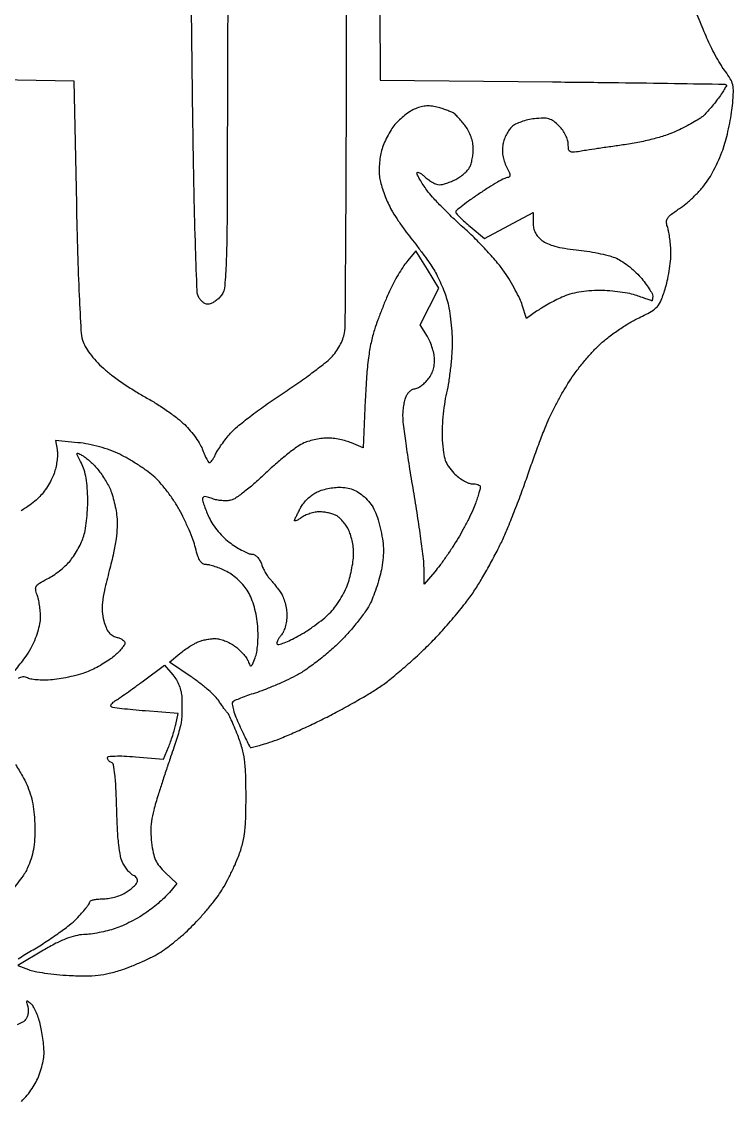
# Model space of a CAD drawing. Extents: x 4.4 to 43.5, y 2.7 to 80.
# Drawn here: x 26.36 to 43.48, y 5.54 to 31.5 of the extents above; entities that cross this region are included whole.
import ezdxf

# ---------------------------------------------------------------- set-up
doc = ezdxf.new("R2010")
doc.units = 0
doc.header["$MEASUREMENT"] = 0

msp = doc.modelspace()

# ---------------------------------------------------------------- linework, layer by layer
for points in [[(34.960326, 35.413119), (34.9821, 30.089195), (39.1275, 30.051598, -0.000682), (40.719304, 30.034988, -0.001124), (42.064867, 30.016085, -0.000076), (43.274231, 29.996193, -0.184605), (43.305847, 29.983502, -0.341434), (43.309887, 29.959384, -0.011043), (43.258321, 29.868095, -0.017014), (43.187809, 29.758156, -0.010466), (43.09779, 29.633453, -0.0091), (42.995957, 29.503423, -0.009054), (42.889292, 29.376962, -0.008938), (42.792145, 29.269855, -0.034691), (42.726442, 29.209027, -0.036137), (42.648429, 29.155047, -0.006835), (42.49807, 29.06908, -0.00727), (42.319262, 28.973435, -0.006612), (42.132039, 28.879879, -0.030264), (41.885964, 28.778821, -0.017038), (41.576911, 28.684878, -0.015789), (41.228936, 28.603604, -0.014084), (40.863039, 28.540905, 0.000795), (40.534705, 28.493587, 0.00085), (40.213784, 28.446258, 0.000805), (39.938045, 28.40466, 0.003992), (39.78315, 28.37977, -0.018646), (39.620737, 28.358532, -0.164892), (39.551401, 28.375067, -0.220101), (39.517153, 28.427734, -0.035832), (39.5082, 28.552512, 0.076392), (39.492751, 28.653041, 0.039402), (39.444991, 28.771329, 0.037628), (39.37467, 28.889249, 0.043139), (39.290268, 28.989623, 0.035982), (39.158079, 29.104042, 0.089038), (39.043891, 29.161176, 0.077328), (38.907245, 29.179315, 0.02247), (38.694635, 29.164983, 0.029932), (38.537992, 29.137757, 0.026791), (38.379676, 29.091288, 0.027756), (38.241979, 29.033951, 0.071496), (38.152822, 28.97389, 0.059696), (38.086191, 28.897303, 0.031306), (38.021806, 28.78845, 0.030635), (37.968993, 28.667035, 0.040923), (37.937267, 28.551163, 0.044217), (37.924203, 28.416998, 0.041404), (37.934401, 28.279572, 0.040683), (37.967463, 28.143377, 0.039465), (38.022385, 28.012877, -0.014114), (38.085964, 27.88093, -0.079205), (38.106247, 27.805513, -0.229849), (38.09186, 27.765756, -0.195364), (38.050119, 27.7488, 0.120737), (37.982402, 27.732206, 0.008099), (37.805781, 27.636446, 0.011279), (37.59747, 27.512829, 0.008191), (37.371147, 27.366318, 0.007088), (37.152737, 27.215265, 0.010967), (36.968929, 27.078075, 0.005495), (36.819178, 26.958433, 0.231622), (36.802525, 26.922168, 0.18215), (36.817145, 26.886097, 0.009463), (36.905332, 26.794117, 0.013983), (37.017568, 26.687537, 0.009617), (37.150366, 26.572847), (37.496683, 26.285193), (38.079441, 26.599955), (38.6622, 26.914716), (38.6622, 26.661098, 0.054698), (38.67555, 26.539434, 0.062227), (38.714946, 26.429071, 0.060769), (38.781255, 26.329727, 0.048622), (38.874266, 26.24067, 0.066339), (39.004701, 26.163537, 0.033085), (39.186193, 26.100274, 0.027109), (39.416594, 26.049948, 0.015484), (39.699116, 26.013046, -0.013364), (39.957132, 25.980457, -0.011591), (40.225654, 25.932828, -0.011738), (40.466837, 25.878336, -0.03318), (40.631082, 25.825358, -0.046412), (40.774423, 25.752346, -0.022637), (40.942916, 25.634799, -0.022234), (41.108448, 25.495695, -0.029891), (41.244432, 25.354813, -0.014804), (41.357075, 25.215044, -0.01879), (41.452188, 25.079293, -0.017044), (41.522481, 24.961895, -0.127031), (41.5386, 24.899472, -0.017836), (41.537076, 24.856753, -0.029496), (41.532387, 24.820978, -0.030028), (41.525703, 24.794728, -0.342968), (41.51745, 24.789074, -0.066787), (41.501842, 24.792133, -0.000794), (41.403108, 24.825785, -0.002378), (41.289125, 24.865444, -0.00155), (41.1579, 24.91226, 0.036604), (40.989751, 24.959271, 0.015251), (40.757372, 24.998906, 0.014993), (40.504934, 25.026393, 0.018777), (40.2696, 25.036029, 0.019543), (40.005147, 25.026582, 0.025645), (39.765453, 24.996203, 0.027967), (39.548888, 24.944749, 0.034222), (39.354005, 24.871927, 0.011791), (39.19638, 24.795863, 0.00863), (39.024997, 24.704351, 0.008729), (38.865594, 24.611988, 0.019042), (38.747507, 24.534503), (38.506704, 24.363036), (38.402716, 24.681168, 0.032123), (38.340905, 24.835858, 0.011917), (38.23506, 25.045161, 0.011752), (38.108416, 25.268656, 0.0139), (37.977995, 25.473553, 0.026499), (37.809589, 25.696176, 0.010933), (37.559567, 25.979823, 0.010782), (37.277583, 26.27302, 0.013634), (37.00395, 26.531053, -0.008683), (36.73622, 26.778557, -0.008201), (36.472013, 27.039892, -0.008187), (36.24569, 27.278928, -0.028157), (36.110519, 27.444243, -0.01154), (36.018562, 27.576931, -0.015022), (35.940935, 27.70272, -0.012645), (35.88261, 27.810099, -0.118625), (35.8704, 27.86084, -0.415941), (35.887321, 27.877661, -0.114311), (35.927917, 27.868005, -0.051097), (35.990954, 27.828197, -0.022208), (36.066203, 27.763547, 0.033439), (36.151959, 27.693152, 0.031947), (36.24761, 27.633634, 0.033577), (36.338846, 27.592275, 0.089861), (36.408804, 27.5796, 0.058507), (36.481983, 27.588192, 0.019984), (36.585063, 27.617134, 0.019552), (36.69732, 27.658465, 0.021345), (36.802693, 27.707376, 0.032615), (36.903679, 27.768247, 0.026997), (37.002789, 27.845429, 0.027828), (37.086114, 27.926432, 0.063206), (37.136892, 27.997914, 0.053333), (37.170384, 28.080605, 0.022079), (37.198412, 28.198127, 0.021544), (37.217607, 28.327866, 0.025957), (37.224, 28.450929, 0.049204), (37.210881, 28.583924, 0.035196), (37.171408, 28.72822, 0.034854), (37.111392, 28.867423, 0.044572), (37.036567, 28.985241, 0.009061), (36.958388, 29.083307, 0.009724), (36.878484, 29.176157, 0.009336), (36.806918, 29.253175, 0.044622), (36.761617, 29.292447, 0.052656), (36.710141, 29.321907, 0.011523), (36.615674, 29.360911, 0.011876), (36.503756, 29.401101, 0.01115), (36.387687, 29.436842, 0.034265), (36.239822, 29.468036, 0.048641), (36.105638, 29.473703, 0.049174), (35.973997, 29.453367, 0.036076), (35.833837, 29.406349, 0.042887), (35.715088, 29.3443, 0.022428), (35.578432, 29.248368, 0.022136), (35.446167, 29.136695, 0.031471), (35.339925, 29.025457, 0.034937), (35.246269, 28.896913, 0.020641), (35.152123, 28.731926, 0.020591), (35.071345, 28.558587, 0.032981), (35.018626, 28.404158, 0.028287), (34.985794, 28.247412, 0.019565), (34.965755, 28.067284, 0.019784), (34.960129, 27.8921, 0.037794), (34.971797, 27.751863, 0.027913), (35.002362, 27.611479, 0.013377), (35.056351, 27.435038, 0.013217), (35.122688, 27.253377, 0.018381), (35.19224, 27.094792, 0.023823), (35.283625, 26.926599, 0.010328), (35.420213, 26.711618, 0.010193), (35.57513, 26.488567, 0.013338), (35.72616, 26.291583, -0.007026), (35.87839, 26.09814, -0.005637), (36.036916, 25.885847, -0.005702), (36.179052, 25.686216, -0.014431), (36.276454, 25.537049, -0.022825), (36.35777, 25.389593, -0.01181), (36.446425, 25.19866, -0.011717), (36.528463, 24.997738, -0.017416), (36.589922, 24.817949, -0.030086), (36.637897, 24.617048, -0.013198), (36.678223, 24.346308, -0.013007), (36.706026, 24.055914, -0.016991), (36.715484, 23.789301, -0.017581), (36.706055, 23.509406, -0.010465), (36.676157, 23.177226, -0.010468), (36.632435, 22.846988, -0.017771), (36.580317, 22.573189, 0.018841), (36.528158, 22.295951, 0.014725), (36.491839, 21.99177, 0.014959), (36.474109, 21.694011, 0.023291), (36.478483, 21.437007, 0.015758), (36.506745, 21.140729, 0.052905), (36.551561, 20.95131, 0.067694), (36.628377, 20.801284, 0.038915), (36.757294, 20.643868, 0.035841), (36.865319, 20.546185, 0.034525), (36.987494, 20.463585, 0.036524), (37.105338, 20.406303, 0.095145), (37.197528, 20.3886, -0.035976), (37.272468, 20.383201, -0.054442), (37.335721, 20.366873, -0.07125), (37.379068, 20.342987, -0.235431), (37.3932, 20.314636, -0.063797), (37.387382, 20.269228, -0.006751), (37.35902, 20.166083, -0.008253), (37.3214, 20.043756, -0.006538), (37.276843, 19.912786, -0.022498), (37.211541, 19.752098, -0.008357), (37.105898, 19.532109, -0.008261), (36.982526, 19.295674, -0.009879), (36.8583, 19.0773, -0.01009), (36.723717, 18.861272, -0.007859), (36.569077, 18.631828, -0.007957), (36.418159, 18.422509, -0.01907), (36.298056, 18.2736), (36.039997, 17.9775), (36.039669, 18.3582, 0.029521), (36.025979, 18.586535, 0.004007), (35.965309, 19.061966, 0.004604), (35.883635, 19.624649, 0.003869), (35.786989, 20.2194, -0.003236), (35.69026, 20.809941, -0.004033), (35.608378, 21.359829, -0.003285), (35.546448, 21.82208, -0.030641), (35.533319, 22.022712, -0.023902), (35.539249, 22.158307, -0.021001), (35.558113, 22.298766, -0.021537), (35.585959, 22.424135, -0.057505), (35.619577, 22.509162, -0.047573), (35.66117, 22.571759, -0.04891), (35.713498, 22.624731, -0.053795), (35.768174, 22.661046, -0.120274), (35.81633, 22.6728, 0.11648), (35.8705, 22.685593, 0.031282), (35.94747, 22.730317, 0.029923), (36.031012, 22.793661, 0.027016), (36.109453, 22.868603, 0.052382), (36.186433, 22.969965, 0.046007), (36.244612, 23.089518, 0.045052), (36.28094, 23.220317, 0.04552), (36.293084, 23.355053, 0.046655), (36.280624, 23.486745, 0.026137), (36.242386, 23.643111, 0.025873), (36.186783, 23.798406, 0.038003), (36.12094, 23.927535), (35.949113, 24.209369), (36.172899, 24.651331), (36.396685, 25.093292), (36.121612, 25.540341), (35.84654, 25.987391), (35.646789, 25.754926, 0.029916), (35.555322, 25.634617, 0.011643), (35.443026, 25.458234, 0.011477), (35.329972, 25.261103, 0.013969), (35.233628, 25.07135, 0.010882), (35.139462, 24.860551, 0.005875), (35.032251, 24.597191, 0.005848), (34.929285, 24.326237, 0.009164), (34.847771, 24.090669, 0.02785), (34.76558, 23.780605, 0.018245), (34.704133, 23.415974, 0.014683), (34.658913, 22.970206, 0.007441), (34.626858, 22.406974), (34.578391, 21.252848), (34.296513, 21.370624, 0.029472), (34.167616, 21.415763, 0.018576), (34.012694, 21.453803, 0.018641), (33.857017, 21.479942, 0.03228), (33.726149, 21.4884, 0.032656), (33.595047, 21.479828, 0.018677), (33.438605, 21.453307, 0.018598), (33.282591, 21.41472, 0.029237), (33.152382, 21.368936, 0.055913), (33.00336, 21.285915, 0.011936), (32.765896, 21.107681, 0.012338), (32.499342, 20.886601, 0.011468), (32.237293, 20.647317, -0.011274), (31.980766, 20.412893, -0.013891), (31.730816, 20.206566, -0.012311), (31.513626, 20.04564, -0.092048), (31.397523, 19.992465, -0.05314), (31.299859, 19.97873, -0.029217), (31.179066, 19.981735, -0.028793), (31.055504, 19.999255, -0.040647), (30.94868, 20.029935, 0.017243), (30.832623, 20.069227, 0.081853), (30.763306, 20.078192, 0.203463), (30.726301, 20.060944, 0.190262), (30.711658, 20.021701, 0.071865), (30.721098, 19.964071, 0.009802), (30.760225, 19.848121, 0.011109), (30.812653, 19.711847, 0.009174), (30.874385, 19.56897, 0.041775), (30.963392, 19.409729, 0.027143), (31.090628, 19.241472, 0.026675), (31.239148, 19.083657, 0.033883), (31.39282, 18.95562, 0.01795), (31.540587, 18.856464, 0.020462), (31.688894, 18.772687, 0.02011), (31.819345, 18.712374, 0.09853), (31.898617, 18.6966, -0.128503), (31.963486, 18.679648, -0.072218), (32.028462, 18.629698, -0.061368), (32.086247, 18.553469, -0.047692), (32.129734, 18.458833, 0.024629), (32.170202, 18.358874, 0.019535), (32.223288, 18.255136, 0.01994), (32.280234, 18.162656, 0.045754), (32.331822, 18.099283, -0.017914), (32.387651, 18.038, -0.007526), (32.458481, 17.951829, -0.007434), (32.531531, 17.85733, -0.009597), (32.595612, 17.768326, -0.057481), (32.651098, 17.664297, -0.028762), (32.697727, 17.522465, -0.028114), (32.729603, 17.368322, -0.036943), (32.7402, 17.225087, -0.034972), (32.730183, 17.08205, -0.034954), (32.700328, 16.94178, -0.037414), (32.655391, 16.820328, -0.076747), (32.599719, 16.735793, 0.032071), (32.549567, 16.672678, 0.048308), (32.515241, 16.611424, 0.060785), (32.499876, 16.560459, 0.243869), (32.509407, 16.530393, 0.280504), (32.548434, 16.520906, 0.014402), (32.676342, 16.565765, 0.019437), (32.832044, 16.632511, 0.012518), (33.007245, 16.721261, 0.019823), (33.201077, 16.83576, 0.013271), (33.413703, 16.981144, 0.013375), (33.61252, 17.133237, 0.025515), (33.762293, 17.267487, 0.035621), (33.89015, 17.413923, 0.021815), (34.020202, 17.602827, 0.021823), (34.133183, 17.802148, 0.035925), (34.208637, 17.980508, 0.020514), (34.261864, 18.160598, 0.014896), (34.30678, 18.364752, 0.015094), (34.337824, 18.561389, 0.03161), (34.3476, 18.715872, 0.032394), (34.338296, 18.859329, 0.022323), (34.310066, 19.019773, 0.022575), (34.268843, 19.17231, 0.042065), (34.219824, 19.290493, 0.032615), (34.158953, 19.391479, 0.026997), (34.081771, 19.490589, 0.027828), (34.000768, 19.573914, 0.063206), (33.929286, 19.624692, 0.046689), (33.849773, 19.658131, 0.023018), (33.743677, 19.686212, 0.022616), (33.629997, 19.705433, 0.030578), (33.525986, 19.7118, 0.047366), (33.419362, 19.701677, 0.02951), (33.297559, 19.670792, 0.029479), (33.179969, 19.625687, 0.046484), (33.086141, 19.5722, -0.016088), (33.011762, 19.523593, -0.044489), (32.955704, 19.495976, -0.155835), (32.928828, 19.494371, -0.468853), (32.921981, 19.50875, -0.005355), (32.942219, 19.55139, -0.001079), (32.979189, 19.626765, -0.001139), (33.022589, 19.714267, -0.001064), (33.067374, 19.803568, -0.048462), (33.126792, 19.897542, -0.027373), (33.215291, 19.999386, -0.027093), (33.316725, 20.093219, -0.039709), (33.416112, 20.163118, -0.048939), (33.53221, 20.217175, -0.025284), (33.68594, 20.262616, -0.024872), (33.850159, 20.293707, -0.034358), (33.999768, 20.304, -0.035745), (34.178105, 20.291235, -0.056251), (34.326512, 20.252501, -0.055834), (34.463323, 20.181408, -0.034619), (34.606503, 20.070285, -0.045271), (34.735212, 19.932431, -0.046388), (34.835829, 19.774731, -0.039698), (34.917032, 19.580424, -0.021297), (34.987384, 19.330035, -0.018387), (35.039773, 19.064165, -0.029846), (35.062321, 18.835083, -0.031335), (35.056945, 18.613114, -0.023172), (35.024319, 18.369614, -0.020361), (34.979033, 18.167335, -0.012637), (34.91032, 17.933873, -0.012673), (34.830698, 17.706513, -0.022274), (34.751912, 17.523614, -0.039775), (34.64146, 17.335444, -0.014187), (34.455622, 17.08515, -0.013974), (34.235298, 16.820896, -0.016039), (34.010121, 16.5816, -0.018393), (33.761794, 16.351679, -0.013617), (33.471472, 16.115504, -0.013804), (33.184709, 15.907264, -0.029897), (32.951232, 15.76709, -0.012024), (32.723185, 15.654993, -0.007963), (32.456388, 15.536841, -0.008016), (32.193363, 15.430276, -0.015415), (31.9788, 15.354841, 0.007865), (31.79527, 15.293414, 0.010122), (31.628722, 15.230923, 0.008164), (31.491977, 15.173828, 0.082559), (31.440445, 15.140316, 0.260254), (31.423484, 15.089174, 0.021628), (31.456861, 14.948035, 0.024518), (31.515499, 14.773718, 0.016236), (31.598917, 14.579665, 0.001926), (31.689554, 14.388288, 0.002899), (31.770186, 14.222199, 0.001161), (31.840459, 14.08039, 0.065857), (31.856841, 14.056131, 0.271461), (31.880506, 14.048414, 0.005508), (32.007563, 14.077623, 0.011397), (32.158614, 14.117768, 0.007216), (32.332869, 14.171098, 0.019174), (32.561394, 14.254457, 0.006083), (32.895488, 14.395821, 0.006063), (33.264388, 14.562589, 0.006711), (33.616771, 14.732863, 0.007231), (33.974207, 14.918043, 0.005587), (34.358528, 15.129819, 0.005651), (34.713048, 15.335693, 0.013471), (34.970371, 15.498588, 0.021556), (35.21793, 15.680763, 0.008601), (35.541623, 15.950493, 0.008493), (35.881243, 16.253752, 0.010586), (36.185788, 16.547326, 0.012398), (36.480286, 16.858563, 0.00927), (36.789703, 17.215332, 0.009384), (37.068761, 17.562452, 0.021046), (37.264183, 17.838353, 0.010956), (37.431304, 18.109546, 0.006603), (37.618064, 18.437886, 0.006611), (37.795129, 18.769263, 0.011494), (37.932027, 19.04942, 0.010589), (38.063815, 19.352339, 0.004583), (38.226935, 19.760715, 0.004532), (38.392587, 20.198432, 0.005998), (38.535001, 20.6001, -0.003966), (38.670787, 20.988075, -0.003664), (38.816272, 21.384264, -0.003657), (38.951009, 21.735219, -0.012185), (39.046757, 21.962794, -0.012795), (39.142123, 22.161123, -0.006765), (39.269963, 22.402349, -0.006727), (39.407513, 22.645786, -0.010332), (39.533733, 22.852382, -0.018684), (39.675048, 23.056105, -0.010724), (39.859611, 23.291342, -0.010703), (40.055503, 23.520115, -0.017517), (40.232141, 23.704273, -0.025761), (40.425946, 23.874149, -0.014858), (40.675124, 24.059083, -0.014821), (40.936989, 24.230321, -0.023959), (41.170387, 24.358304, 0.013215), (41.500934, 24.530428, 0.082127), (41.650184, 24.648771, 0.093022), (41.744804, 24.802756, 0.019337), (41.84716, 25.104719, 0.020663), (41.901365, 25.319849, 0.014803), (41.944779, 25.564105, 0.014987), (41.972298, 25.799593, 0.030848), (41.976875, 25.98502, 0.014273), (41.966058, 26.149836, 0.012859), (41.945619, 26.319631, 0.013006), (41.919418, 26.470884, 0.039214), (41.890923, 26.571519, -0.089514), (41.870749, 26.685119, -0.153225), (41.899573, 26.77608, -0.080016), (41.993044, 26.872348, -0.012824), (42.207818, 27.023998, 0.03151), (42.376058, 27.152468, 0.018481), (42.561132, 27.325613, 0.018439), (42.734096, 27.513203, 0.029717), (42.865342, 27.686365, 0.024682), (42.978773, 27.875686, 0.014249), (43.097166, 28.113485, 0.014217), (43.202644, 28.359521, 0.02307), (43.276444, 28.574665, 0.014507), (43.334, 28.795187, 0.008915), (43.38956, 29.057836, 0.008936), (43.435281, 29.31985, 0.015759), (43.462311, 29.537827, 0.016306), (43.478647, 29.813218, 0.062994), (43.461726, 29.983268, 0.075972), (43.404807, 30.12717, 0.030834), (43.287227, 30.302796, -0.023867), (43.188864, 30.445383, -0.010709), (43.072827, 30.641295, -0.010573), (42.958795, 30.853966, -0.014148), (42.865012, 31.051769, -0.004547), (42.776859, 31.2572, -0.003058), (42.679751, 31.49335, -0.00308), (42.588567, 31.72307, -0.006096)], [(31.334274, 33.965975, 0.000566), (31.319193, 31.659791, 0.00083), (31.311588, 29.63115, -0.000555), (31.302115, 26.67026, -0.008311), (31.280491, 25.637283, -0.01973), (31.238282, 25.090247, -0.168811), (31.1328, 24.8724, -0.032926), (31.05891, 24.80765, -0.03257), (30.9769, 24.752902, -0.03437), (30.898951, 24.714787, -0.096822), (30.839677, 24.7032, -0.111119), (30.785695, 24.715347, -0.055571), (30.725858, 24.752338, -0.051184), (30.66967, 24.806495, -0.052579), (30.626229, 24.870477, -0.113398), (30.583802, 25.026463, -0.001447), (30.545938, 26.053773, -0.003623), (30.511194, 27.354676, -0.001534), (30.48258, 29.100477), (30.428455, 33.1632)], [(25.348907, 30.1176), (27.6219, 30.0753), (27.680444, 27.1143, 0.002553), (27.709745, 25.936632, 0.003919), (27.748323, 24.917075, 0.002274), (27.790861, 24.070525, 0.05756), (27.829927, 23.842601, 0.056493), (27.894531, 23.688772, 0.031161), (28.005205, 23.517157, 0.028125), (28.152433, 23.339247, 0.022926), (28.328674, 23.165801, 0.021669), (28.528154, 23.001757, 0.010602), (28.795412, 22.809465, 0.010496), (29.08216, 22.620982, 0.014976), (29.344903, 22.46684, -0.015423), (29.602102, 22.315642, -0.012065), (29.871861, 22.136418, -0.012243), (30.115007, 21.957253, -0.028983), (30.284426, 21.809417, -0.025064), (30.418998, 21.663584, -0.019941), (30.549532, 21.493736, -0.020364), (30.657982, 21.326264, -0.046776), (30.72196, 21.190527, 0.015192), (30.766661, 21.077747, 0.02285), (30.812996, 20.982659, 0.019314), (30.856012, 20.910529, 0.253859), (30.882416, 20.8962, 0.210171), (30.908714, 20.907765, 0.02884), (30.947485, 20.955269, 0.02907), (30.989029, 21.020267, 0.020772), (31.028062, 21.097287, -0.035499), (31.081468, 21.195396, -0.012158), (31.172097, 21.329653, -0.012015), (31.279626, 21.473438, -0.013597), (31.389733, 21.605944, -0.040414), (31.551995, 21.76312, -0.008807), (31.857186, 22.005448, -0.009122), (32.221379, 22.273914, -0.008629), (32.601842, 22.534051, 0.006541), (32.981923, 22.791603, 0.007089), (33.344956, 23.052319, 0.006721), (33.649686, 23.284183, 0.033924), (33.808703, 23.426975, 0.036727), (33.918817, 23.558276, 0.032012), (34.014194, 23.710258, 0.033021), (34.086005, 23.866666, 0.050176), (34.125022, 24.010931, 0.039221), (34.145984, 24.25562, 0.000213), (34.161678, 26.622337, 0.000931), (34.173393, 29.320294, 0.000591), (34.177469, 32.4633)], [(26.276803, 8.966044, -0.010214), (26.59938, 9.160737, 0.012351), (26.91609, 9.35374, 0.011146), (27.234086, 9.568638, 0.011245), (27.510377, 9.773952, 0.034438), (27.684103, 9.929551, 0.010554), (27.80611, 10.060405, 0.014782), (27.909042, 10.182668, 0.011038), (27.988365, 10.287421, 0.157803), (28.0026, 10.331401, -0.298701), (28.021504, 10.360222, -0.042494), (28.091958, 10.383945, -0.036908), (28.190215, 10.400416, -0.023079), (28.306797, 10.4058, 0.0388), (28.441001, 10.41623, 0.025368), (28.593032, 10.447975, 0.025518), (28.73895, 10.49433, 0.043763), (28.854044, 10.549373, 0.024145), (28.950274, 10.612674, 0.025235), (29.038484, 10.684092, 0.025956), (29.107932, 10.7532, 0.092649), (29.140621, 10.806376, 0.112615), (29.147354, 10.853433, 0.100193), (29.133584, 10.900981, 0.094253), (29.101349, 10.941707, 0.086939), (29.055545, 10.969154, -0.091545), (28.997479, 11.004674, -0.030977), (28.927701, 11.075593, -0.029601), (28.858629, 11.165298, -0.029943), (28.800923, 11.262199, -0.070652), (28.741968, 11.430909, -0.020175), (28.699118, 11.705562, -0.015891), (28.668177, 12.079088, -0.006809), (28.64953, 12.579504, 0.005738), (28.632581, 13.062091, 0.016396), (28.605955, 13.396856, 0.015234), (28.572311, 13.631142, 0.275669), (28.524878, 13.686207, -0.066993), (28.486925, 13.704801, -0.064832), (28.454763, 13.732941, -0.069988), (28.433004, 13.765953, -0.111208), (28.4256, 13.79883, -0.384368), (28.453844, 13.830143, -0.017186), (28.611547, 13.840977, -0.019946), (28.825728, 13.839765, -0.009415), (29.10166, 13.821978), (29.777721, 13.765596), (29.895722, 14.052648, 0.012604), (29.944993, 14.181661, 0.008273), (29.995489, 14.332491, 0.008325), (30.039807, 14.481077, 0.015827), (30.069651, 14.60221), (30.125579, 14.864721), (29.34165, 14.9239, -0.005256), (29.037969, 14.950038, -0.007992), (28.774808, 14.979731, -0.003667), (28.552852, 15.010031, -0.16995), (28.512811, 15.030861, -0.276598), (28.507264, 15.056296, -0.082826), (28.526724, 15.092758, -0.057058), (28.566957, 15.134289, -0.033648), (28.623243, 15.174472, 0.013615), (28.712609, 15.233018, 0.00219), (28.883211, 15.352655, 0.002419), (29.082873, 15.495434, 0.002121), (29.290101, 15.646485), (29.801617, 16.022671), (30.001908, 15.789818, -0.045671), (30.085477, 15.672533, -0.03871), (30.151752, 15.535485, -0.038551), (30.196356, 15.389212, -0.04424), (30.215357, 15.244432, -0.007662), (30.218973, 15.109294, -0.005877), (30.218925, 14.961578, -0.005945), (30.215611, 14.823343, -0.014006), (30.209028, 14.7204, -0.034509), (30.190936, 14.608913, -0.009191), (30.146689, 14.434346, -0.009274), (30.08891, 14.237255, -0.009438), (30.024176, 14.0436, 0.003681), (29.945792, 13.81779, 0.001594), (29.844647, 13.516172, 0.001577), (29.739095, 13.194665, 0.002093), (29.645227, 12.9015, 0.01194), (29.539987, 12.537992, 0.030017), (29.485777, 12.267672, 0.036569), (29.470121, 12.026387, 0.02766), (29.487003, 11.76139, 0.022329), (29.528012, 11.512926, 0.055356), (29.585752, 11.338002, 0.061987), (29.675999, 11.191871, 0.034415), (29.818364, 11.037778), (30.094365, 10.777475), (29.915633, 10.560774, -0.028914), (29.821793, 10.459535, -0.011453), (29.681991, 10.331216, -0.01129), (29.524339, 10.199206, -0.013897), (29.371242, 10.083606, -0.022025), (29.202496, 9.974275, -0.013878), (28.99674, 9.861038, -0.013931), (28.787791, 9.76075, -0.024743), (28.609821, 9.691689, -0.019518), (28.432221, 9.640302, -0.012985), (28.225188, 9.594733, -0.013081), (28.021658, 9.560942, -0.024805), (27.856184, 9.546215, 0.049262), (27.65703, 9.518635, 0.033623), (27.438791, 9.450343, 0.027115), (27.187833, 9.336851, 0.01407), (26.88711, 9.169797), (26.275909, 8.807402), (26.525905, 8.706324, 0.049343), (26.667763, 8.664668, 0.010993), (26.917249, 8.623118, 0.011312), (27.208819, 8.587837, 0.010706), (27.507083, 8.565009, 0.01198), (27.908117, 8.552565, 0.029394), (28.202604, 8.567807, 0.033165), (28.471571, 8.615858, 0.019542), (28.785267, 8.706801, 0.015552), (29.022268, 8.793945, 0.011054), (29.282406, 8.905639, 0.011175), (29.526153, 9.023388, 0.023206), (29.709524, 9.128079, 0.02135), (29.882393, 9.248353, 0.010432), (30.09268, 9.415443, 0.010329), (30.304467, 9.598569, 0.01473), (30.484125, 9.770375, 0.01168), (30.653987, 9.950922, 0.008328), (30.83598, 10.160571, 0.008414), (31.002922, 10.366414, 0.017731), (31.123956, 10.532718, 0.019994), (31.230944, 10.705783, 0.009989), (31.352965, 10.932506, 0.009901), (31.47011, 11.172585, 0.014389), (31.563051, 11.389156, 0.025652), (31.665323, 11.692369, 0.03528), (31.72343, 11.973973, 0.02583), (31.751674, 12.320585, 0.007414), (31.759661, 12.8592, 0.00745), (31.751613, 13.399318, 0.025977), (31.723148, 13.746771, 0.035217), (31.664389, 14.030673, 0.024834), (31.560556, 14.3397, 0.005752), (31.480435, 14.537244, 0.008199), (31.404419, 14.710618, 0.004997), (31.337002, 14.853968, 0.111974), (31.308621, 14.8896, -0.058329), (31.280152, 14.91843, -0.007756), (31.228456, 14.986848, -0.008895), (31.169632, 15.07034, -0.007364), (31.109903, 15.161257, 0.056346), (31.019946, 15.272705, 0.015216), (30.853378, 15.427474, 0.015205), (30.652228, 15.592768, 0.015225), (30.441489, 15.745454), (29.918963, 16.100295), (30.166331, 16.304155, -0.016899), (30.275385, 16.388004, -0.013378), (30.398569, 16.471364, -0.013589), (30.51714, 16.5426, -0.032515), (30.609557, 16.587107, -0.030262), (30.700062, 16.617431, -0.018051), (30.810769, 16.642966, -0.018037), (30.923305, 16.660496, -0.029623), (31.019498, 16.6662, -0.063054), (31.119487, 16.65354, -0.02896), (31.244808, 16.613426, -0.028118), (31.373575, 16.555317, -0.034675), (31.485884, 16.486544, -0.029955), (31.587556, 16.40455, -0.02563), (31.684429, 16.306818, -0.026441), (31.763328, 16.208623, -0.064169), (31.807482, 16.126994, 0.01791), (31.852955, 16.020479, 0.405278), (31.881405, 16.009725, 0.19158), (31.911505, 16.039938, 0.006251), (31.97813, 16.2009, 0.053496), (32.015898, 16.335761, 0.021337), (32.039576, 16.526519, 0.020187), (32.048347, 16.743195, 0.019527), (32.039807, 16.9623, 0.02349), (32.010561, 17.195085, 0.024729), (31.959917, 17.420077, 0.026264), (31.891754, 17.623475, 0.039912), (31.809761, 17.790789, 0.042182), (31.712906, 17.926527, 0.027439), (31.580267, 18.066379, 0.027501), (31.433789, 18.190261, 0.043848), (31.294867, 18.277239, 0.018086), (31.158696, 18.340612, 0.017937), (31.017928, 18.394166, 0.018115), (30.891678, 18.43204, 0.063891), (30.807814, 18.4428, -0.135693), (30.724802, 18.465751, -0.113514), (30.658682, 18.529295, -0.065547), (30.601991, 18.647167, -0.018203), (30.544993, 18.84465, 0.027169), (30.486198, 19.035458, 0.011838), (30.388586, 19.282059, 0.011675), (30.272273, 19.539791, 0.015255), (30.15338, 19.769403, 0.021565), (30.017305, 19.990642, 0.016012), (29.849041, 20.223095, 0.016251), (29.675795, 20.432543, 0.034831), (29.526421, 20.579599, 0.022515), (29.364343, 20.70615, 0.011702), (29.151713, 20.849908, 0.011612), (28.926057, 20.987599, 0.017331), (28.72214, 21.096365, 0.026149), (28.493438, 21.193881, 0.019974), (28.234386, 21.277097, 0.019853), (27.967374, 21.339948, 0.024596), (27.714612, 21.376159), (27.175728, 21.426481), (27.217115, 21.209975, -0.053285), (27.225847, 21.104262, -0.022518), (27.216005, 20.962015, -0.021972), (27.191722, 20.809651, -0.026753), (27.155216, 20.669885, -0.036949), (27.097569, 20.526735, -0.021246), (27.008503, 20.363386, -0.021143), (26.904523, 20.20604, -0.032885), (26.800806, 20.08088, -0.032315), (26.679209, 19.96795, -0.018745), (26.519994, 19.847824, -0.018685), (26.350633, 19.738906, -0.029753)], [(26.207265, 15.900875, 0.010382), (26.448347, 16.211137, 0.035691), (26.58555, 16.425919, 0.024673), (26.679475, 16.621468, 0.024609), (26.753769, 16.825484, 0.026107), (26.802521, 17.018163, 0.048943), (26.8182, 17.177953, 0.021529), (26.812186, 17.317556, 0.016307), (26.794025, 17.469821, 0.016571), (26.767522, 17.611864, 0.036446), (26.735901, 17.717647, -0.049842), (26.701338, 17.845656, -0.184653), (26.71775, 17.926176, -0.118225), (26.790141, 17.996255, -0.015519), (26.979059, 18.100145, 0.028954), (27.119346, 18.182272, 0.01871), (27.272032, 18.29242, 0.018813), (27.413658, 18.411705, 0.033435), (27.519388, 18.521541, 0.028783), (27.609766, 18.642434, 0.017128), (27.703774, 18.795713, 0.017115), (27.787274, 18.955449, 0.028188), (27.84535, 19.096301, 0.039806), (27.8879, 19.259428, 0.014508), (27.922801, 19.495835, 0.014278), (27.946173, 19.757748, 0.016562), (27.953011, 20.0079, 0.01628), (27.942392, 20.284677, 0.025173), (27.913456, 20.522161, 0.029414), (27.866748, 20.721299, 0.048928), (27.801758, 20.880773, -0.003375), (27.706329, 21.064973, -0.125224), (27.696007, 21.110679, -0.531331), (27.715761, 21.123256, -0.02112), (27.807118, 21.078891, -0.036284), (27.878491, 21.033461, -0.015005), (27.968311, 20.96239, -0.014753), (28.060442, 20.880122, -0.018407), (28.140754, 20.798218, -0.024225), (28.220224, 20.701995, -0.012536), (28.310468, 20.574734, -0.012433), (28.39687, 20.439006, -0.018434), (28.465099, 20.315631, -0.036478), (28.523427, 20.175873, -0.016877), (28.579506, 19.987052, -0.016615), (28.625332, 19.783761, -0.022177), (28.652508, 19.596531, -0.035501), (28.659715, 19.346565, -0.024065), (28.634024, 19.062739, -0.019295), (28.573286, 18.723132, -0.009673), (28.471793, 18.299055, 0.006723), (28.353777, 17.818478, 0.029527), (28.304857, 17.530591, 0.047558), (28.30175, 17.312414, 0.045589), (28.339612, 17.094356, 0.027992), (28.39452, 16.928109, 0.069215), (28.457405, 16.816521, 0.090256), (28.536651, 16.744252, 0.078524), (28.640132, 16.70018, -0.036828), (28.719931, 16.673777, -0.048817), (28.787362, 16.637748, -0.058033), (28.834028, 16.598107, -0.1899), (28.8486, 16.561122, -0.144902), (28.835037, 16.515305, -0.023463), (28.780259, 16.438982, -0.024217), (28.705029, 16.352837, -0.019194), (28.61595, 16.267126, -0.02988), (28.500367, 16.17593, -0.01431), (28.342123, 16.072333, -0.014131), (28.170235, 15.973284, -0.019568), (28.010473, 15.895048, -0.027824), (27.833281, 15.828229, -0.014515), (27.606123, 15.763904, -0.014391), (27.368541, 15.711239, -0.021308), (27.157509, 15.680046, -0.018474), (26.953873, 15.666341, -0.02312), (26.764551, 15.669367, -0.02485), (26.606616, 15.687114, -0.082639), (26.508008, 15.720503, 0.140522), (26.396414, 15.744544, 0.121676), (26.281992, 15.707993, 0.052164)], [(26.215831, 13.635812, -0.010131), (26.382725, 13.360222, -0.026978), (26.486899, 13.1553, -0.028616), (26.572134, 12.928274, -0.028311), (26.631242, 12.692194, -0.026116), (26.666707, 12.434009, -0.018186), (26.680801, 12.1401, -0.016793), (26.674154, 11.838499, -0.029796), (26.645588, 11.591604, -0.033546), (26.591201, 11.371111, -0.030051), (26.506222, 11.151352, -0.052021), (26.371237, 10.922553, -0.013411), (26.106773, 10.584444, -0.012094)], [(26.358503, 5.536393, 0.024468), (26.493574, 5.681833, 0.024111), (26.618566, 5.845806, 0.033841), (26.71245, 6.004059, 0.02927), (26.785348, 6.172122, 0.021501), (26.846885, 6.365729, 0.02186), (26.889328, 6.554612, 0.044359), (26.9028, 6.706163, 0.02202), (26.896131, 6.857508, 0.011421), (26.875188, 7.045573, 0.011333), (26.84482, 7.238142, 0.016901), (26.808801, 7.404779, 0.023254), (26.763277, 7.555583, 0.023927), (26.704313, 7.700046, 0.024528), (26.641319, 7.819755, 0.086368), (26.585098, 7.885728, 0.012579), (26.511296, 7.943906, 0.353821), (26.488502, 7.943045, 0.287606), (26.481205, 7.918843, 0.010012), (26.510294, 7.820399, -0.068816), (26.523486, 7.743508, -0.048096), (26.517886, 7.655609, -0.048173), (26.495631, 7.570587, -0.06993), (26.459047, 7.502313, -0.110353), (26.38522, 7.437635, -0.040647), (26.257938, 7.381042, -0.033898)]]:
    msp.add_lwpolyline(points, format="xyb")

doc.saveas('drawing.dxf')
